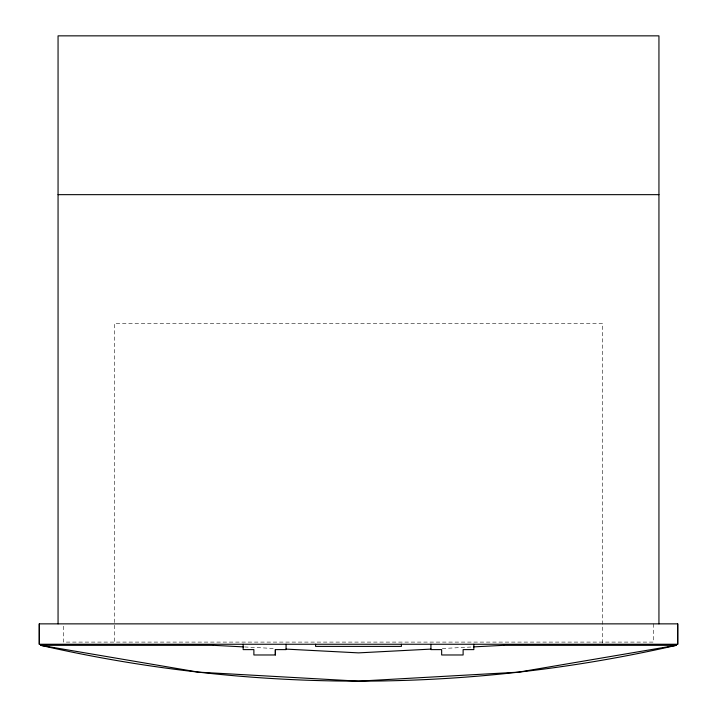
<?xml version="1.0" encoding="UTF-8"?>
<svg xmlns="http://www.w3.org/2000/svg" width="717" height="717" viewBox="0 0 717 717"><rect width="100%" height="100%" fill="white"/><g stroke="black" fill="none" stroke-linecap="round" stroke-linejoin="round"><path stroke-width="0.54" stroke-dasharray="3.58 2.69" d="M442.29 648.518L472.44 646.949M244.596 646.949L274.745 648.518M653.581 623.862L653.581 642.1L63.419 642.1L63.419 623.862M602.612 643.131L602.612 323.421L114.388 323.421L114.388 643.131"/><path stroke-width="1.08" d="M39.283 644.251L39.283 623.862L677.717 623.862L677.717 644.251L39.283 644.251L39.283 623.862M243.153 644.251L243.153 649.611L253.881 649.611L253.881 654.979L275.346 654.979L275.346 649.611L286.074 649.611L286.074 644.251M677.717 644.251L677.717 623.862M431.114 649.1L358.518 652.873L285.922 649.1M473.561 646.886L503.719 645.318M58.059 194.657L658.941 194.657M40.636 645.318A1428.04 1428.04 0 0 0 676.4 645.318L518.463 672.161L358.518 681.15L198.573 672.161L40.636 645.318L213.092 645.318M503.943 645.318L676.337 645.318M213.316 645.318L243.475 646.886M658.941 623.862L658.941 35.85L58.059 35.85L58.059 623.862M473.847 644.251L473.847 649.611L463.119 649.611L463.119 654.979L441.654 654.979L441.654 649.611L430.926 649.611L430.926 644.251M401.421 644.251L401.421 646.393L315.579 646.393L315.579 644.251M275.346 649.611L275.346 654.979"/></g></svg>
